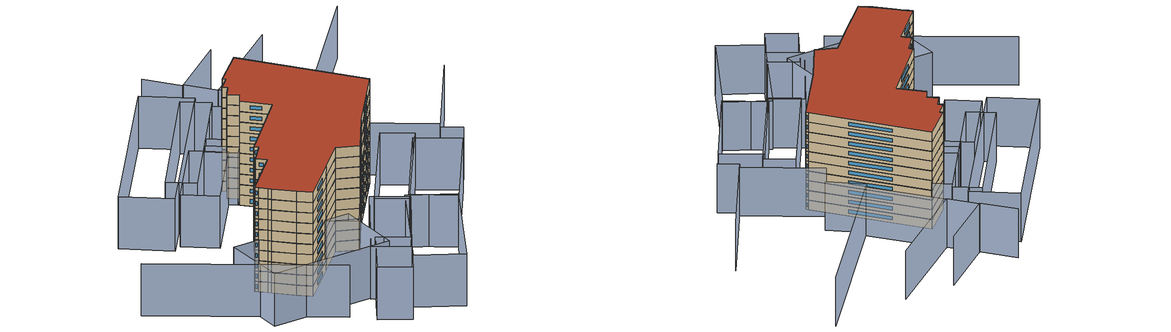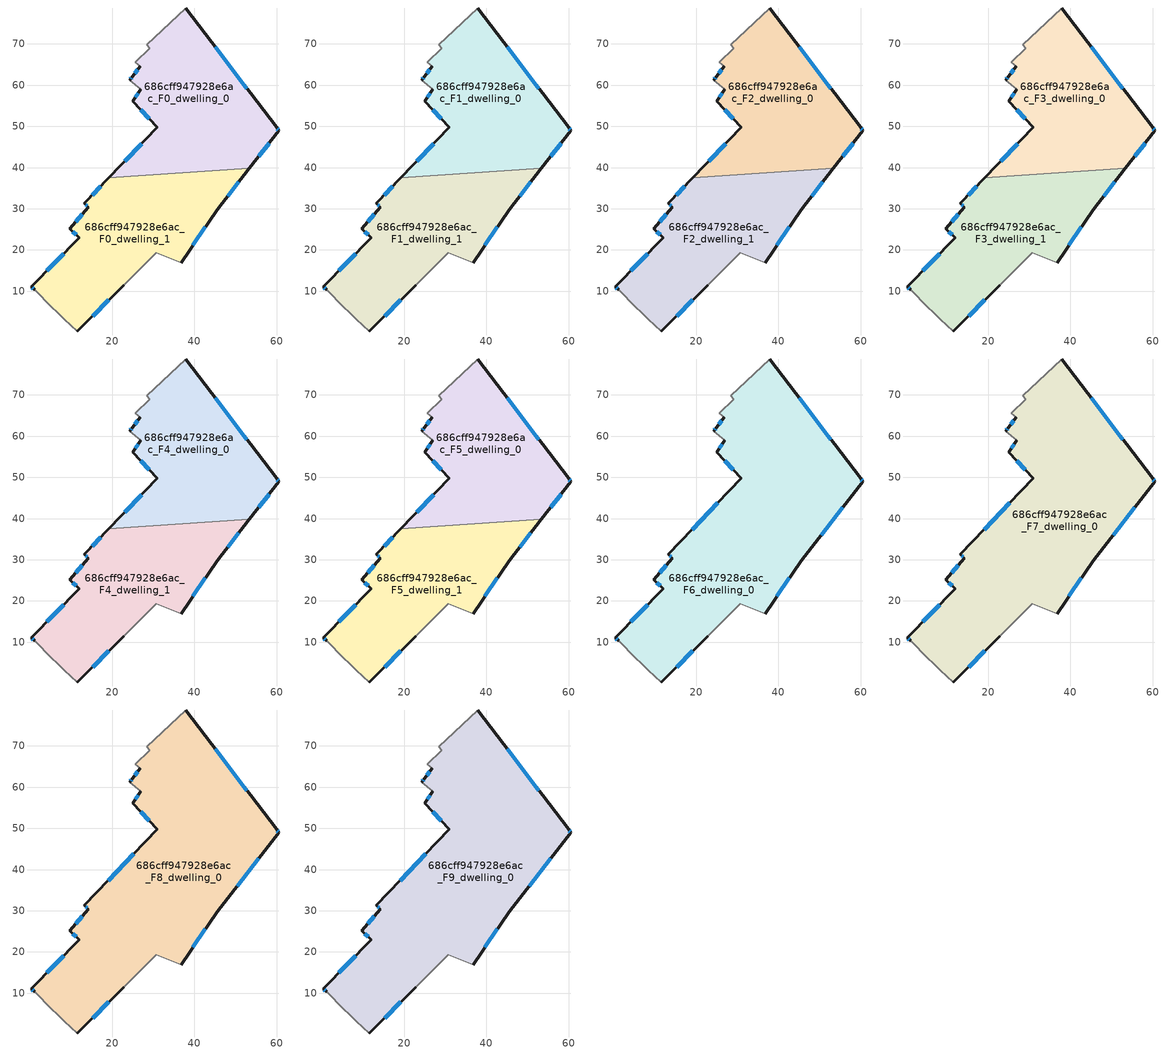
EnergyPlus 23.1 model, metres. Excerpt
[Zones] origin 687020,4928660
686cff947928e6ac_F0_dwelling_0
 floor ground (EU_floor_Construction): 53.37,39.84 60.45,48.89 59.93,49.74 37.84,78.71 28.48,69.79 29.11,68.96 25.6,65.54 26.84,64.54 24.93,62.04 24.31,61.23 26.94,59.05 25.06,56.04 31.04,49.8 19.2,37.48 z0
 wall outside (EU_wall_Construction): 24.31,61.23 24.93,62.04 26.84,64.54 / 37.84,78.71 59.93,49.74 60.45,48.89 53.37,39.84 / 19.2,37.48 31.04,49.8 25.06,56.04 26.94,59.05 z0:3
 wall adiabatic (EU_wall_Construction): 26.94,59.05 24.31,61.23 / 26.84,64.54 25.6,65.54 29.11,68.96 28.48,69.79 37.84,78.71 z0:3
 wall to 686cff947928e6ac_F0_dwelling_1 (EU_wall_Construction): 53.37,39.84 19.2,37.48 z0:3
 window (EU_Window_Construction): 24.51,61.49 24.72,61.77 / 25.55,62.85 26.22,63.72 / 45.03,69.29 52.75,59.16 / 60.1,49.46 60.28,49.17 / 58.15,45.95 55.67,42.78 / 23.05,41.49 27.19,45.8 / 29.09,51.83 27.01,54.01 / 25.67,57.02 26.33,58.07 z0.98:2.02
686cff947928e6ac_F0_dwelling_1
 floor ground (EU_floor_Construction): 36.81,16.89 45.5,29.79 53.37,39.84 19.2,37.48 13.26,31.29 14.29,30.39 9.78,25.2 12.06,22.97 0.42,11.11 1.2,10.34 2.91,8.69 3.64,7.81 8.38,3.13 11.59,0.33 22.9,11.49 30.69,19.37 z0
 wall outside (EU_wall_Construction): 53.37,39.84 45.5,29.79 36.81,16.89 / 22.9,11.49 11.59,0.33 / 1.2,10.34 0.42,11.11 12.06,22.97 9.78,25.2 14.29,30.39 13.26,31.29 19.2,37.48 z0:3
 wall adiabatic (EU_wall_Construction): 36.81,16.89 30.69,19.37 22.9,11.49 / 11.59,0.33 8.38,3.13 3.64,7.81 2.91,8.69 1.2,10.34 z0:3
 window (EU_Window_Construction): 11.32,23.69 10.52,24.47 / 11.24,26.88 12.82,28.7 / 13.95,30.68 13.59,30.99 / 15.19,33.3 17.27,35.46 / 50.81,36.57 48.06,33.05 / 42.68,25.59 39.64,21.08 / 19.23,7.86 15.27,3.96 / 0.95,10.59 0.67,10.86 / 4.2,14.96 8.28,19.11 z0.98:2.02
686cff947928e6ac_F1_dwelling_0
 floor to 686cff947928e6ac_F0_dwelling_0 (EU_floor_Construction): 53.37,39.84 60.45,48.89 59.93,49.74 37.84,78.71 28.48,69.79 29.11,68.96 25.6,65.54 26.84,64.54 24.92,62.04 24.3,61.23 26.94,59.05 25.06,56.04 31.03,49.8 19.2,37.48 z3
 wall outside (EU_wall_Construction): 24.31,61.23 24.93,62.04 26.84,64.54 / 37.84,78.71 59.93,49.74 60.45,48.89 53.37,39.84 / 19.2,37.48 31.04,49.8 25.06,56.04 26.94,59.05 z3:6
 wall adiabatic (EU_wall_Construction): 26.94,59.05 24.31,61.23 / 26.84,64.54 25.6,65.54 29.11,68.96 28.48,69.79 37.84,78.71 z3:6
 wall to 686cff947928e6ac_F1_dwelling_1 (EU_wall_Construction): 53.37,39.84 19.2,37.48 z3:6
 window (EU_Window_Construction): 24.51,61.49 24.72,61.77 / 25.55,62.85 26.22,63.72 / 45.03,69.29 52.75,59.16 / 60.1,49.46 60.28,49.17 / 58.15,45.95 55.67,42.78 / 23.05,41.49 27.19,45.8 / 29.09,51.83 27.01,54.01 / 25.67,57.02 26.33,58.07 z3.98:5.02
686cff947928e6ac_F1_dwelling_1
 floor to 686cff947928e6ac_F0_dwelling_1 (EU_floor_Construction): 36.81,16.89 45.5,29.79 53.37,39.84 19.2,37.48 13.25,31.29 14.28,30.39 9.77,25.2 12.06,22.97 0.42,11.11 1.2,10.34 2.9,8.69 3.64,7.81 8.38,3.13 11.59,0.33 22.9,11.49 30.69,19.37 z3
 wall outside (EU_wall_Construction): 53.37,39.84 45.5,29.79 36.81,16.89 / 22.9,11.49 11.59,0.33 / 1.2,10.34 0.42,11.11 12.06,22.97 9.78,25.2 14.29,30.39 13.26,31.29 19.2,37.48 z3:6
 wall adiabatic (EU_wall_Construction): 36.81,16.89 30.69,19.37 22.9,11.49 / 11.59,0.33 8.38,3.13 3.64,7.81 2.91,8.69 1.2,10.34 z3:6
 window (EU_Window_Construction): 11.32,23.69 10.52,24.47 / 11.24,26.88 12.82,28.7 / 13.95,30.68 13.59,30.99 / 15.19,33.3 17.27,35.46 / 50.81,36.57 48.06,33.05 / 42.68,25.59 39.64,21.08 / 19.23,7.86 15.27,3.96 / 0.95,10.59 0.67,10.86 / 4.2,14.96 8.28,19.11 z3.98:5.02
686cff947928e6ac_F2_dwelling_0
 floor to 686cff947928e6ac_F1_dwelling_0 (EU_floor_Construction): 53.37,39.84 60.45,48.89 59.93,49.74 37.84,78.71 28.48,69.79 29.11,68.96 25.6,65.54 26.84,64.54 24.92,62.04 24.3,61.23 26.94,59.05 25.06,56.04 31.03,49.8 19.2,37.48 z6
 wall outside (EU_wall_Construction): 24.31,61.23 24.93,62.04 26.84,64.54 / 37.84,78.71 59.93,49.74 60.45,48.89 53.37,39.84 / 19.2,37.48 31.04,49.8 25.06,56.04 26.94,59.05 z6:9
 wall adiabatic (EU_wall_Construction): 26.94,59.05 24.31,61.23 / 26.84,64.54 25.6,65.54 29.11,68.96 28.48,69.79 37.84,78.71 z6:9
 wall to 686cff947928e6ac_F2_dwelling_1 (EU_wall_Construction): 53.37,39.84 19.2,37.48 z6:9
 window (EU_Window_Construction): 24.51,61.49 24.72,61.77 / 25.55,62.85 26.22,63.72 / 45.03,69.29 52.75,59.16 / 60.1,49.46 60.28,49.17 / 58.15,45.95 55.67,42.78 / 23.05,41.49 27.19,45.8 / 29.09,51.83 27.01,54.01 / 25.67,57.02 26.33,58.07 z6.98:8.02
686cff947928e6ac_F2_dwelling_1
 floor to 686cff947928e6ac_F1_dwelling_1 (EU_floor_Construction): 36.81,16.89 45.5,29.79 53.37,39.84 19.2,37.48 13.25,31.29 14.28,30.39 9.77,25.2 12.06,22.97 0.42,11.11 1.2,10.34 2.9,8.69 3.64,7.81 8.38,3.13 11.59,0.33 22.9,11.49 30.69,19.37 z6
 wall outside (EU_wall_Construction): 53.37,39.84 45.5,29.79 36.81,16.89 / 22.9,11.49 11.59,0.33 / 1.2,10.34 0.42,11.11 12.06,22.97 9.78,25.2 14.29,30.39 13.26,31.29 19.2,37.48 z6:9
 wall adiabatic (EU_wall_Construction): 36.81,16.89 30.69,19.37 22.9,11.49 / 11.59,0.33 8.38,3.13 3.64,7.81 2.91,8.69 1.2,10.34 z6:9
 window (EU_Window_Construction): 11.32,23.69 10.52,24.47 / 11.24,26.88 12.82,28.7 / 13.95,30.68 13.59,30.99 / 15.19,33.3 17.27,35.46 / 50.81,36.57 48.06,33.05 / 42.68,25.59 39.64,21.08 / 19.23,7.86 15.27,3.96 / 0.95,10.59 0.67,10.86 / 4.2,14.96 8.28,19.11 z6.98:8.02
686cff947928e6ac_F3_dwelling_0
 floor to 686cff947928e6ac_F2_dwelling_0 (EU_floor_Construction): 53.37,39.84 60.45,48.89 59.93,49.74 37.84,78.71 28.48,69.79 29.11,68.96 25.6,65.54 26.84,64.54 24.92,62.04 24.3,61.23 26.94,59.05 25.06,56.04 31.03,49.8 19.2,37.48 z9
 wall outside (EU_wall_Construction): 24.31,61.23 24.93,62.04 26.84,64.54 / 37.84,78.71 59.93,49.74 60.45,48.89 53.37,39.84 / 19.2,37.48 31.04,49.8 25.06,56.04 26.94,59.05 z9:12
 wall adiabatic (EU_wall_Construction): 26.94,59.05 24.31,61.23 / 26.84,64.54 25.6,65.54 29.11,68.96 28.48,69.79 37.84,78.71 z9:12
 wall to 686cff947928e6ac_F3_dwelling_1 (EU_wall_Construction): 53.37,39.84 19.2,37.48 z9:12
 window (EU_Window_Construction): 24.51,61.49 24.72,61.77 / 25.55,62.85 26.22,63.72 / 45.03,69.29 52.75,59.16 / 60.1,49.46 60.28,49.17 / 58.15,45.95 55.67,42.78 / 23.05,41.49 27.19,45.8 / 29.09,51.83 27.01,54.01 / 25.67,57.02 26.33,58.07 z9.98:11.02
686cff947928e6ac_F3_dwelling_1
 floor to 686cff947928e6ac_F2_dwelling_1 (EU_floor_Construction): 36.81,16.89 45.5,29.79 53.37,39.84 19.2,37.48 13.25,31.29 14.28,30.39 9.77,25.2 12.06,22.97 0.42,11.11 1.2,10.34 2.9,8.69 3.64,7.81 8.38,3.13 11.59,0.33 22.9,11.49 30.69,19.37 z9
 wall outside (EU_wall_Construction): 53.37,39.84 45.5,29.79 36.81,16.89 / 22.9,11.49 11.59,0.33 / 1.2,10.34 0.42,11.11 12.06,22.97 9.78,25.2 14.29,30.39 13.26,31.29 19.2,37.48 z9:12
 wall adiabatic (EU_wall_Construction): 36.81,16.89 30.69,19.37 22.9,11.49 / 11.59,0.33 8.38,3.13 3.64,7.81 2.91,8.69 1.2,10.34 z9:12
 window (EU_Window_Construction): 11.32,23.69 10.52,24.47 / 11.24,26.88 12.82,28.7 / 13.95,30.68 13.59,30.99 / 15.19,33.3 17.27,35.46 / 50.81,36.57 48.06,33.05 / 42.68,25.59 39.64,21.08 / 19.23,7.86 15.27,3.96 / 0.95,10.59 0.67,10.86 / 4.2,14.96 8.28,19.11 z9.98:11.02
686cff947928e6ac_F4_dwelling_0
 floor to 686cff947928e6ac_F3_dwelling_0 (EU_floor_Construction): 53.37,39.84 60.45,48.89 59.93,49.74 37.84,78.71 28.48,69.79 29.11,68.96 25.6,65.54 26.84,64.54 24.92,62.04 24.3,61.23 26.94,59.05 25.06,56.04 31.03,49.8 19.2,37.48 z12
 wall outside (EU_wall_Construction): 24.31,61.23 24.93,62.04 26.84,64.54 / 37.84,78.71 59.93,49.74 60.45,48.89 53.37,39.84 / 19.2,37.48 31.04,49.8 25.06,56.04 26.94,59.05 z12:15
 wall adiabatic (EU_wall_Construction): 26.94,59.05 24.31,61.23 / 26.84,64.54 25.6,65.54 29.11,68.96 28.48,69.79 37.84,78.71 z12:15
 wall to 686cff947928e6ac_F4_dwelling_1 (EU_wall_Construction): 53.37,39.84 19.2,37.48 z12:15
 window (EU_Window_Construction): 24.51,61.49 24.72,61.77 / 25.55,62.85 26.22,63.72 / 45.03,69.29 52.75,59.16 / 60.1,49.46 60.28,49.17 / 58.15,45.95 55.67,42.78 / 23.05,41.49 27.19,45.8 / 29.09,51.83 27.01,54.01 / 25.67,57.02 26.33,58.07 z12.98:14.02
686cff947928e6ac_F4_dwelling_1
 floor to 686cff947928e6ac_F3_dwelling_1 (EU_floor_Construction): 36.81,16.89 45.5,29.79 53.37,39.84 19.2,37.48 13.25,31.29 14.28,30.39 9.77,25.2 12.06,22.97 0.42,11.11 1.2,10.34 2.9,8.69 3.64,7.81 8.38,3.13 11.59,0.33 22.9,11.49 30.69,19.37 z12
 wall outside (EU_wall_Construction): 53.37,39.84 45.5,29.79 36.81,16.89 / 22.9,11.49 11.59,0.33 / 1.2,10.34 0.42,11.11 12.06,22.97 9.78,25.2 14.29,30.39 13.26,31.29 19.2,37.48 z12:15
 wall adiabatic (EU_wall_Construction): 36.81,16.89 30.69,19.37 22.9,11.49 / 11.59,0.33 8.38,3.13 3.64,7.81 2.91,8.69 1.2,10.34 z12:15
 window (EU_Window_Construction): 11.32,23.69 10.52,24.47 / 11.24,26.88 12.82,28.7 / 13.95,30.68 13.59,30.99 / 15.19,33.3 17.27,35.46 / 50.81,36.57 48.06,33.05 / 42.68,25.59 39.64,21.08 / 19.23,7.86 15.27,3.96 / 0.95,10.59 0.67,10.86 / 4.2,14.96 8.28,19.11 z12.98:14.02
686cff947928e6ac_F5_dwelling_0
 floor to 686cff947928e6ac_F4_dwelling_0 (EU_floor_Construction): 53.37,39.84 60.45,48.89 59.93,49.74 37.84,78.71 28.48,69.79 29.11,68.96 25.6,65.54 26.84,64.54 24.92,62.04 24.3,61.23 26.94,59.05 25.06,56.04 31.03,49.8 19.2,37.48 z15
 wall outside (EU_wall_Construction): 24.31,61.23 24.93,62.04 26.84,64.54 / 37.84,78.71 59.93,49.74 60.45,48.89 53.37,39.84 / 19.2,37.48 31.04,49.8 25.06,56.04 26.94,59.05 z15:18
 wall adiabatic (EU_wall_Construction): 26.94,59.05 24.31,61.23 / 26.84,64.54 25.6,65.54 29.11,68.96 28.48,69.79 37.84,78.71 z15:18
 wall to 686cff947928e6ac_F5_dwelling_1 (EU_wall_Construction): 53.37,39.84 19.2,37.48 z15:18
 window (EU_Window_Construction): 24.51,61.49 24.72,61.77 / 25.55,62.85 26.22,63.72 / 45.03,69.29 52.75,59.16 / 60.1,49.46 60.28,49.17 / 58.15,45.95 55.67,42.78 / 23.05,41.49 27.19,45.8 / 29.09,51.83 27.01,54.01 / 25.67,57.02 26.33,58.07 z15.98:17.02
686cff947928e6ac_F5_dwelling_1
 floor to 686cff947928e6ac_F4_dwelling_1 (EU_floor_Construction): 36.81,16.89 45.5,29.79 53.37,39.84 19.2,37.48 13.25,31.29 14.28,30.39 9.77,25.2 12.06,22.97 0.42,11.11 1.2,10.34 2.9,8.69 3.64,7.81 8.38,3.13 11.59,0.33 22.9,11.49 30.69,19.37 z15
 wall outside (EU_wall_Construction): 53.37,39.84 45.5,29.79 36.81,16.89 / 22.9,11.49 11.59,0.33 / 1.2,10.34 0.42,11.11 12.06,22.97 9.78,25.2 14.29,30.39 13.26,31.29 19.2,37.48 z15:18
 wall adiabatic (EU_wall_Construction): 36.81,16.89 30.69,19.37 22.9,11.49 / 11.59,0.33 8.38,3.13 3.64,7.81 2.91,8.69 1.2,10.34 z15:18
 window (EU_Window_Construction): 11.32,23.69 10.52,24.47 / 11.24,26.88 12.82,28.7 / 13.95,30.68 13.59,30.99 / 15.19,33.3 17.27,35.46 / 50.81,36.57 48.06,33.05 / 42.68,25.59 39.64,21.08 / 19.23,7.86 15.27,3.96 / 0.95,10.59 0.67,10.86 / 4.2,14.96 8.28,19.11 z15.98:17.02
686cff947928e6ac_F6_dwelling_0
 floor to 686cff947928e6ac_F5_dwelling_0 (EU_floor_Construction): 53.37,39.84 60.45,48.89 59.93,49.74 37.84,78.71 28.48,69.79 29.11,68.96 25.6,65.54 26.84,64.54 24.92,62.04 24.3,61.23 26.94,59.05 25.06,56.04 31.03,49.8 19.2,37.48 z18
 floor to 686cff947928e6ac_F5_dwelling_1 (EU_floor_Construction): 36.81,16.89 45.5,29.79 53.37,39.84 19.2,37.48 13.25,31.29 14.28,30.39 9.77,25.2 12.06,22.97 0.42,11.11 1.2,10.34 2.9,8.69 3.64,7.81 8.38,3.13 11.59,0.33 22.9,11.49 30.69,19.37 z18
 wall outside (EU_wall_Construction): 24.31,61.23 24.93,62.04 26.84,64.54 / 37.84,78.71 59.93,49.74 60.45,48.89 45.5,29.79 36.81,16.89 / 22.9,11.49 11.59,0.33 / 1.2,10.34 0.42,11.11 12.06,22.97 9.78,25.2 14.29,30.39 13.26,31.29 31.04,49.8 25.06,56.04 26.94,59.05 z18:21
 wall adiabatic (EU_wall_Construction): 26.94,59.05 24.31,61.23 / 26.84,64.54 25.6,65.54 29.11,68.96 28.48,69.79 37.84,78.71 / 36.81,16.89 30.69,19.37 22.9,11.49 / 11.59,0.33 8.38,3.13 3.64,7.81 2.91,8.69 1.2,10.34 z18:21
 window (EU_Window_Construction): 11.32,23.69 10.52,24.47 / 11.24,26.88 12.82,28.7 / 13.95,30.68 13.59,30.99 / 19.04,37.31 25.25,43.78 / 29.09,51.83 27.01,54.01 / 25.67,57.02 26.33,58.07 / 24.51,61.49 24.72,61.77 / 25.55,62.85 26.22,63.72 / 45.03,69.29 52.75,59.16 / 60.1,49.46 60.28,49.17 / 55.59,42.68 50.37,36 / 42.68,25.59 39.64,21.08 / 19.23,7.86 15.27,3.96 / 0.95,10.59 0.67,10.86 / 4.2,14.96 8.28,19.11 z18.98:20.02
686cff947928e6ac_F7_dwelling_0
 floor to 686cff947928e6ac_F6_dwelling_0 (EU_floor_Construction): 36.81,16.89 45.5,29.79 60.45,48.89 59.93,49.74 37.84,78.71 28.48,69.79 29.11,68.96 25.6,65.54 26.84,64.54 24.92,62.04 24.3,61.23 26.94,59.05 25.06,56.04 31.03,49.8 13.25,31.29 14.28,30.39 9.77,25.2 12.06,22.97 0.42,11.11 1.2,10.34 2.9,8.69 3.64,7.81 8.38,3.13 11.59,0.33 22.9,11.49 30.69,19.37 z21
 wall outside (EU_wall_Construction): 24.31,61.23 24.93,62.04 26.84,64.54 / 37.84,78.71 59.93,49.74 60.45,48.89 45.5,29.79 36.81,16.89 / 22.9,11.49 11.59,0.33 / 1.2,10.34 0.42,11.11 12.06,22.97 9.78,25.2 14.29,30.39 13.26,31.29 31.04,49.8 25.06,56.04 26.94,59.05 z21:24
 wall adiabatic (EU_wall_Construction): 26.94,59.05 24.31,61.23 / 26.84,64.54 25.6,65.54 29.11,68.96 28.48,69.79 37.84,78.71 / 36.81,16.89 30.69,19.37 22.9,11.49 / 11.59,0.33 8.38,3.13 3.64,7.81 2.91,8.69 1.2,10.34 z21:24
 window (EU_Window_Construction): 11.32,23.69 10.52,24.47 / 11.24,26.88 12.82,28.7 / 13.95,30.68 13.59,30.99 / 19.04,37.31 25.25,43.78 / 29.09,51.83 27.01,54.01 / 25.67,57.02 26.33,58.07 / 24.51,61.49 24.72,61.77 / 25.55,62.85 26.22,63.72 / 45.03,69.29 52.75,59.16 / 60.1,49.46 60.28,49.17 / 55.59,42.68 50.37,36 / 42.68,25.59 39.64,21.08 / 19.23,7.86 15.27,3.96 / 0.95,10.59 0.67,10.86 / 4.2,14.96 8.28,19.11 z21.98:23.02
686cff947928e6ac_F8_dwelling_0
 floor to 686cff947928e6ac_F7_dwelling_0 (EU_floor_Construction): 36.81,16.89 45.5,29.79 60.45,48.89 59.93,49.74 37.84,78.71 28.48,69.79 29.11,68.96 25.6,65.54 26.84,64.54 24.92,62.04 24.3,61.23 26.94,59.05 25.06,56.04 31.03,49.8 13.25,31.29 14.28,30.39 9.77,25.2 12.06,22.97 0.42,11.11 1.2,10.34 2.9,8.69 3.64,7.81 8.38,3.13 11.59,0.33 22.9,11.49 30.69,19.37 z24
 wall outside (EU_wall_Construction): 24.31,61.23 24.93,62.04 26.84,64.54 / 37.84,78.71 59.93,49.74 60.45,48.89 45.5,29.79 36.81,16.89 / 22.9,11.49 11.59,0.33 / 1.2,10.34 0.42,11.11 12.06,22.97 9.78,25.2 14.29,30.39 13.26,31.29 31.04,49.8 25.06,56.04 26.94,59.05 z24:27
 wall adiabatic (EU_wall_Construction): 26.94,59.05 24.31,61.23 / 26.84,64.54 25.6,65.54 29.11,68.96 28.48,69.79 37.84,78.71 / 36.81,16.89 30.69,19.37 22.9,11.49 / 11.59,0.33 8.38,3.13 3.64,7.81 2.91,8.69 1.2,10.34 z24:27
 window (EU_Window_Construction): 11.32,23.69 10.52,24.47 / 11.24,26.88 12.82,28.7 / 13.95,30.68 13.59,30.99 / 19.04,37.31 25.25,43.78 / 29.09,51.83 27.01,54.01 / 25.67,57.02 26.33,58.07 / 24.51,61.49 24.72,61.77 / 25.55,62.85 26.22,63.72 / 45.03,69.29 52.75,59.16 / 60.1,49.46 60.28,49.17 / 55.59,42.68 50.37,36 / 42.68,25.59 39.64,21.08 / 19.23,7.86 15.27,3.96 / 0.95,10.59 0.67,10.86 / 4.2,14.96 8.28,19.11 z24.98:26.02
686cff947928e6ac_F9_dwelling_0
 floor to 686cff947928e6ac_F8_dwelling_0 (EU_floor_Construction): 36.81,16.89 45.5,29.79 60.45,48.89 59.93,49.74 37.84,78.71 28.48,69.79 29.11,68.96 25.6,65.54 26.84,64.54 24.92,62.04 24.3,61.23 26.94,59.05 25.06,56.04 31.03,49.8 13.25,31.29 14.28,30.39 9.77,25.2 12.06,22.97 0.42,11.11 1.2,10.34 2.9,8.69 3.64,7.81 8.38,3.13 11.59,0.33 22.9,11.49 30.69,19.37 z27
 wall outside (EU_wall_Construction): 24.31,61.23 24.93,62.04 26.84,64.54 / 37.84,78.71 59.93,49.74 60.45,48.89 45.5,29.79 36.81,16.89 / 22.9,11.49 11.59,0.33 / 1.2,10.34 0.42,11.11 12.06,22.97 9.78,25.2 14.29,30.39 13.26,31.29 31.04,49.8 25.06,56.04 26.94,59.05 z27:30
 wall adiabatic (EU_wall_Construction): 26.94,59.05 24.31,61.23 / 26.84,64.54 25.6,65.54 29.11,68.96 28.48,69.79 37.84,78.71 / 36.81,16.89 30.69,19.37 22.9,11.49 / 11.59,0.33 8.38,3.13 3.64,7.81 2.91,8.69 1.2,10.34 z27:30
 window (EU_Window_Construction): 11.32,23.69 10.52,24.47 / 11.24,26.88 12.82,28.7 / 13.95,30.68 13.59,30.99 / 19.04,37.31 25.25,43.78 / 29.09,51.83 27.01,54.01 / 25.67,57.02 26.33,58.07 / 24.51,61.49 24.72,61.77 / 25.55,62.85 26.22,63.72 / 45.03,69.29 52.75,59.16 / 60.1,49.46 60.28,49.17 / 55.59,42.68 50.37,36 / 42.68,25.59 39.64,21.08 / 19.23,7.86 15.27,3.96 / 0.95,10.59 0.67,10.86 / 4.2,14.96 8.28,19.11 z27.98:29.02
 roof outside (EU_roof_Construction): 37.84,78.71 59.93,49.74 60.45,48.89 45.5,29.79 36.81,16.89 30.69,19.37 22.9,11.49 11.59,0.33 8.38,3.13 3.64,7.81 2.91,8.69 1.2,10.34 0.42,11.11 12.06,22.97 9.78,25.2 14.29,30.39 13.26,31.29 31.04,49.8 25.06,56.04 26.94,59.05 24.31,61.23 24.93,62.04 26.84,64.54 25.6,65.54 29.11,68.96 28.48,69.79 z30
shading: -31.94,15.04 12.91,-14.96 / 82.06,37.34 77.02,40.8 / 77.02,40.8 97.83,71.1 / 78.11,42.39 58.27,56.02 / 63.04,62.96 54.33,70.59 / 54.33,70.59 93.7,115.55 / 55.67,72.12 40.78,90.6 / 68.13,111.88 40.66,90.51 / 40.66,90.51 34.77,98.09 / 52.08,111.53 34.52,97.76 / 34.52,97.76 27.59,106.61 / 18.15,-20.09 27.49,-4.68 / 27.49,-4.68 35.44,-9.5 / 35.44,-9.5 26.1,-24.91 / 26.1,-24.91 18.15,-20.09 / 59.43,5.14 41.92,-25.87 / 41.92,-25.87 29.87,-19.06 / 29.87,-19.06 47.38,11.95 / 47.38,11.95 59.43,5.14 / 48.15,10.41 32.32,-14.64 / 32.32,-14.64 23.32,-8.96 / 23.32,-8.96 39.15,16.09 / 39.15,16.09 48.15,10.41 / -6.44,10.24 29.13,10.7 / 29.13,10.7 29.38,-8.38 / 29.38,-8.38 -6.19,-8.84 / -6.19,-8.84 -6.44,10.24 / 36.81,16.89 29.06,5.36 / 29.06,5.36 21.75,10.27 / 21.75,10.27 29.51,21.8 / 29.51,21.8 36.81,16.89 / 48.52,11.85 67.64,39.46 / 67.64,39.46 78.37,32.02 / 78.37,32.02 59.24,4.42 / 59.24,4.42 48.52,11.85 / 39.8,14.87 62.07,46.63 / 62.07,46.63 69.67,41.31 / 69.67,41.31 47.41,9.54 / 47.41,9.54 39.8,14.87 / -1.3,43.76 14.74,64.57 / 14.74,64.57 22.98,58.22 / 22.98,58.22 6.94,37.41 / 6.94,37.41 -1.3,43.76 / -3.67,42.47 -15.33,51.54 / -15.33,51.54 21.39,98.77 / 21.39,98.77 33.06,89.7 / 33.06,89.7 -3.67,42.47 / 24.78,56.37 17.69,62.07 / 17.69,62.07 19.88,64.79 / 19.88,64.79 26.97,59.09 / 26.97,59.09 24.78,56.37 / 35.3,84.97 6.29,47.08 / 6.29,47.08 -0.41,52.21 / -0.41,52.21 28.6,90.1 / 28.6,90.1 35.3,84.97 / 22.34,68.04 34.18,83.51 / 34.18,83.51 38.81,79.97 / 38.81,79.97 26.96,64.5 / 26.96,64.5 22.34,68.04 z0:15
[Building]
EU S2 Campaign: North Axis=0; Terrain=City; Solar Distribution=FullExterior
[Site:Location]
Bologna: Latitude=44.5; Longitude=11.25; Time Zone=1; Elevation=37
[SizingPeriod:WeatherFileDays]
AnnualSizingPeriod: Begin Month=1; Begin Day of Month=1; End Month=12; End Day of Month=31; Day of Week for Start Day=Monday; Use Weather File Daylight Saving Period=No; Use Weather File Rain and Snow Indicators=No
[MATERIAL]
EU_InternalMass_Material: Roughness=MediumRough; Thickness=0.1; Conductivity=1; Density=1800; Specific Heat=900; Thermal Absorptance=0.9; Solar Absorptance=0.7; Visible Absorptance=0.7
[MATERIAL:NOMASS] Roughness=MediumRough; Thermal Absorptance=0.9; Solar Absorptance=0.7; Visible Absorptance=0.7
Name | Thermal Resistance
EU_wall_NoMass | 0.905828
EU_roof_NoMass | 0.37593
EU_floor_NoMass | 0.67114
[WINDOWMATERIAL:SIMPLEGLAZINGSYSTEM]
EU_Window_SimpleGlazing: UFactor=4.52486; Solar Heat Gain Coefficient=0.85; Visible Transmittance=0.85
[CONSTRUCTION]
EU_wall_Construction: EU_wall_NoMass
EU_roof_Construction: EU_roof_NoMass
EU_floor_Construction: EU_floor_NoMass
EU_InternalMass_Construction: EU_InternalMass_Material
EU_Window_Construction: EU_Window_SimpleGlazing
[ZONE] Type=1; Multiplier=1; Ceiling Height=autocalculate; Floor Area=autocalculate; Part of Total Floor Area=Yes
Name | Volume
686cff947928e6ac_F0_dwelling_0; 686cff947928e6ac_F1_dwelling_0; 686cff947928e6ac_F2_dwelling_0; 686cff947928e6ac_F3_dwelling_0; 686cff947928e6ac_F4_dwelling_0; 686cff947928e6ac_F5_dwelling_0 | 2776.48
686cff947928e6ac_F6_dwelling_0 | 5553.05
686cff947928e6ac_F7_dwelling_0; 686cff947928e6ac_F8_dwelling_0; 686cff947928e6ac_F9_dwelling_0 | 5553.07
686cff947928e6ac_F0_dwelling_1; 686cff947928e6ac_F1_dwelling_1; 686cff947928e6ac_F2_dwelling_1; 686cff947928e6ac_F3_dwelling_1; 686cff947928e6ac_F4_dwelling_1; 686cff947928e6ac_F5_dwelling_1 | 2776.57
[INTERNALMASS] Construction=EU_InternalMass_Construction
Name | Zone or ZoneList | Surface Area
686cff947928e6ac_F0_dwelling_0_EU_InternalMass | 686cff947928e6ac_F0_dwelling_0 | 925.494
686cff947928e6ac_F0_dwelling_1_EU_InternalMass | 686cff947928e6ac_F0_dwelling_1 | 925.523
686cff947928e6ac_F1_dwelling_0_EU_InternalMass | 686cff947928e6ac_F1_dwelling_0 | 925.494
686cff947928e6ac_F1_dwelling_1_EU_InternalMass | 686cff947928e6ac_F1_dwelling_1 | 925.523
686cff947928e6ac_F2_dwelling_0_EU_InternalMass | 686cff947928e6ac_F2_dwelling_0 | 925.494
686cff947928e6ac_F2_dwelling_1_EU_InternalMass | 686cff947928e6ac_F2_dwelling_1 | 925.523
686cff947928e6ac_F3_dwelling_0_EU_InternalMass | 686cff947928e6ac_F3_dwelling_0 | 925.494
686cff947928e6ac_F3_dwelling_1_EU_InternalMass | 686cff947928e6ac_F3_dwelling_1 | 925.523
686cff947928e6ac_F4_dwelling_0_EU_InternalMass | 686cff947928e6ac_F4_dwelling_0 | 925.494
686cff947928e6ac_F4_dwelling_1_EU_InternalMass | 686cff947928e6ac_F4_dwelling_1 | 925.523
686cff947928e6ac_F5_dwelling_0_EU_InternalMass | 686cff947928e6ac_F5_dwelling_0 | 925.494
686cff947928e6ac_F5_dwelling_1_EU_InternalMass | 686cff947928e6ac_F5_dwelling_1 | 925.523
686cff947928e6ac_F6_dwelling_0_EU_InternalMass | 686cff947928e6ac_F6_dwelling_0 | 1851.02
686cff947928e6ac_F7_dwelling_0_EU_InternalMass | 686cff947928e6ac_F7_dwelling_0 | 1851.02
686cff947928e6ac_F8_dwelling_0_EU_InternalMass | 686cff947928e6ac_F8_dwelling_0 | 1851.02
686cff947928e6ac_F9_dwelling_0_EU_InternalMass | 686cff947928e6ac_F9_dwelling_0 | 1851.02
[OTHEREQUIPMENT] Fuel Type=Electricity; Design Level Calculation Method=Watts/Area; Power per Zone Floor Area=1; Fraction Latent=0; Fraction Radiant=0; Fraction Lost=0; Carbon Dioxide Generation Rate=0; EndUse Subcategory=EU_Step8_InternalGains
Name | Zone or ZoneList or Space or SpaceList | Schedule
EU_Step8_InternalGain_686cff947928e6ac_F0_dwelling_0_f000 | 686cff947928e6ac_F0_dwelling_0 | EU_Step8_GainSchedule_686cff947928e6ac_F0_dwelling_0_f000
EU_Step8_InternalGain_686cff947928e6ac_F0_dwelling_1_f000 | 686cff947928e6ac_F0_dwelling_1 | EU_Step8_GainSchedule_686cff947928e6ac_F0_dwelling_1_f000
EU_Step8_InternalGain_686cff947928e6ac_F1_dwelling_0_f000 | 686cff947928e6ac_F1_dwelling_0 | EU_Step8_GainSchedule_686cff947928e6ac_F1_dwelling_0_f000
EU_Step8_InternalGain_686cff947928e6ac_F1_dwelling_1_f000 | 686cff947928e6ac_F1_dwelling_1 | EU_Step8_GainSchedule_686cff947928e6ac_F1_dwelling_1_f000
EU_Step8_InternalGain_686cff947928e6ac_F2_dwelling_0_f000 | 686cff947928e6ac_F2_dwelling_0 | EU_Step8_GainSchedule_686cff947928e6ac_F2_dwelling_0_f000
EU_Step8_InternalGain_686cff947928e6ac_F2_dwelling_1_f000 | 686cff947928e6ac_F2_dwelling_1 | EU_Step8_GainSchedule_686cff947928e6ac_F2_dwelling_1_f000
EU_Step8_InternalGain_686cff947928e6ac_F3_dwelling_0_f000 | 686cff947928e6ac_F3_dwelling_0 | EU_Step8_GainSchedule_686cff947928e6ac_F3_dwelling_0_f000
EU_Step8_InternalGain_686cff947928e6ac_F3_dwelling_1_f000 | 686cff947928e6ac_F3_dwelling_1 | EU_Step8_GainSchedule_686cff947928e6ac_F3_dwelling_1_f000
EU_Step8_InternalGain_686cff947928e6ac_F4_dwelling_0_f000 | 686cff947928e6ac_F4_dwelling_0 | EU_Step8_GainSchedule_686cff947928e6ac_F4_dwelling_0_f000
EU_Step8_InternalGain_686cff947928e6ac_F4_dwelling_1_f000 | 686cff947928e6ac_F4_dwelling_1 | EU_Step8_GainSchedule_686cff947928e6ac_F4_dwelling_1_f000
EU_Step8_InternalGain_686cff947928e6ac_F5_dwelling_0_f000 | 686cff947928e6ac_F5_dwelling_0 | EU_Step8_GainSchedule_686cff947928e6ac_F5_dwelling_0_f000
EU_Step8_InternalGain_686cff947928e6ac_F5_dwelling_1_f000 | 686cff947928e6ac_F5_dwelling_1 | EU_Step8_GainSchedule_686cff947928e6ac_F5_dwelling_1_f000
EU_Step8_InternalGain_686cff947928e6ac_F6_dwelling_0_f000 | 686cff947928e6ac_F6_dwelling_0 | EU_Step8_GainSchedule_686cff947928e6ac_F6_dwelling_0_f000
EU_Step8_InternalGain_686cff947928e6ac_F7_dwelling_0_f000 | 686cff947928e6ac_F7_dwelling_0 | EU_Step8_GainSchedule_686cff947928e6ac_F7_dwelling_0_f000
EU_Step8_InternalGain_686cff947928e6ac_F8_dwelling_0_f000 | 686cff947928e6ac_F8_dwelling_0 | EU_Step8_GainSchedule_686cff947928e6ac_F8_dwelling_0_f000
EU_Step8_InternalGain_686cff947928e6ac_F9_dwelling_0_f000 | 686cff947928e6ac_F9_dwelling_0 | EU_Step8_GainSchedule_686cff947928e6ac_F9_dwelling_0_f000
[ZONEVENTILATION:DESIGNFLOWRATE] Schedule=EU_AlwaysOn; Design Flow Rate Calculation Method=AirChanges/Hour; Air Changes per Hour=0.73129; Ventilation Type=Natural; Fan Pressure Rise=0; Fan Total Efficiency=1; Constant Term Coefficient=1; Temperature Term Coefficient=0; Velocity Term Coefficient=0; Velocity Squared Term Coefficient=0; Minimum Indoor Temperature=-100; Maximum Indoor Temperature=100; Delta Temperature=-100; Minimum Outdoor Temperature=-100; Maximum Outdoor Temperature=100; Maximum Wind Speed=40
Name | Zone or ZoneList or Space or SpaceList
EU_ConstantAir_686cff947928e6ac_F0_dwelling_0 | 686cff947928e6ac_F0_dwelling_0
EU_ConstantAir_686cff947928e6ac_F0_dwelling_1 | 686cff947928e6ac_F0_dwelling_1
EU_ConstantAir_686cff947928e6ac_F1_dwelling_0 | 686cff947928e6ac_F1_dwelling_0
EU_ConstantAir_686cff947928e6ac_F1_dwelling_1 | 686cff947928e6ac_F1_dwelling_1
EU_ConstantAir_686cff947928e6ac_F2_dwelling_0 | 686cff947928e6ac_F2_dwelling_0
EU_ConstantAir_686cff947928e6ac_F2_dwelling_1 | 686cff947928e6ac_F2_dwelling_1
EU_ConstantAir_686cff947928e6ac_F3_dwelling_0 | 686cff947928e6ac_F3_dwelling_0
EU_ConstantAir_686cff947928e6ac_F3_dwelling_1 | 686cff947928e6ac_F3_dwelling_1
EU_ConstantAir_686cff947928e6ac_F4_dwelling_0 | 686cff947928e6ac_F4_dwelling_0
EU_ConstantAir_686cff947928e6ac_F4_dwelling_1 | 686cff947928e6ac_F4_dwelling_1
EU_ConstantAir_686cff947928e6ac_F5_dwelling_0 | 686cff947928e6ac_F5_dwelling_0
EU_ConstantAir_686cff947928e6ac_F5_dwelling_1 | 686cff947928e6ac_F5_dwelling_1
EU_ConstantAir_686cff947928e6ac_F6_dwelling_0 | 686cff947928e6ac_F6_dwelling_0
EU_ConstantAir_686cff947928e6ac_F7_dwelling_0 | 686cff947928e6ac_F7_dwelling_0
EU_ConstantAir_686cff947928e6ac_F8_dwelling_0 | 686cff947928e6ac_F8_dwelling_0
EU_ConstantAir_686cff947928e6ac_F9_dwelling_0 | 686cff947928e6ac_F9_dwelling_0
[HVACTEMPLATE:THERMOSTAT] Constant Heating Setpoint=20; Constant Cooling Setpoint=50
EU_HeatOnly_686cff947928e6ac_F0_dwelling_0; EU_HeatOnly_686cff947928e6ac_F0_dwelling_1; EU_HeatOnly_686cff947928e6ac_F1_dwelling_0; EU_HeatOnly_686cff947928e6ac_F1_dwelling_1; EU_HeatOnly_686cff947928e6ac_F2_dwelling_0; EU_HeatOnly_686cff947928e6ac_F2_dwelling_1; EU_HeatOnly_686cff947928e6ac_F3_dwelling_0; EU_HeatOnly_686cff947928e6ac_F3_dwelling_1; EU_HeatOnly_686cff947928e6ac_F4_dwelling_0; EU_HeatOnly_686cff947928e6ac_F4_dwelling_1; EU_HeatOnly_686cff947928e6ac_F5_dwelling_0; EU_HeatOnly_686cff947928e6ac_F5_dwelling_1; EU_HeatOnly_686cff947928e6ac_F6_dwelling_0; EU_HeatOnly_686cff947928e6ac_F7_dwelling_0; EU_HeatOnly_686cff947928e6ac_F8_dwelling_0; EU_HeatOnly_686cff947928e6ac_F9_dwelling_0
[HVACTEMPLATE:ZONE:IDEALLOADSAIRSYSTEM] System Availability Schedule=EU_AlwaysOn; Maximum Heating Supply Air Temperature=50; Minimum Cooling Supply Air Temperature=13; Maximum Heating Supply Air Humidity Ratio=0.0156; Minimum Cooling Supply Air Humidity Ratio=0.0077; Heating Limit=NoLimit; Cooling Limit=NoLimit; Heating Availability Schedule=EU_AlwaysOn; Cooling Availability Schedule=EU_CoolingOff; Dehumidification Control Type=ConstantSensibleHeatRatio; Cooling Sensible Heat Ratio=0.7; Dehumidification Setpoint=60; Humidification Control Type=None; Humidification Setpoint=30; Outdoor Air Method=None; Outdoor Air Flow Rate per Person=0.00944; Outdoor Air Flow Rate per Zone Floor Area=0; Outdoor Air Flow Rate per Zone=0; Demand Controlled Ventilation Type=None; Outdoor Air Economizer Type=NoEconomizer; Heat Recovery Type=None; Sensible Heat Recovery Effectiveness=0.7; Latent Heat Recovery Effectiveness=0.65
Name | Template Thermostat
686cff947928e6ac_F0_dwelling_0 | EU_HeatOnly_686cff947928e6ac_F0_dwelling_0
686cff947928e6ac_F0_dwelling_1 | EU_HeatOnly_686cff947928e6ac_F0_dwelling_1
686cff947928e6ac_F1_dwelling_0 | EU_HeatOnly_686cff947928e6ac_F1_dwelling_0
686cff947928e6ac_F1_dwelling_1 | EU_HeatOnly_686cff947928e6ac_F1_dwelling_1
686cff947928e6ac_F2_dwelling_0 | EU_HeatOnly_686cff947928e6ac_F2_dwelling_0
686cff947928e6ac_F2_dwelling_1 | EU_HeatOnly_686cff947928e6ac_F2_dwelling_1
686cff947928e6ac_F3_dwelling_0 | EU_HeatOnly_686cff947928e6ac_F3_dwelling_0
686cff947928e6ac_F3_dwelling_1 | EU_HeatOnly_686cff947928e6ac_F3_dwelling_1
686cff947928e6ac_F4_dwelling_0 | EU_HeatOnly_686cff947928e6ac_F4_dwelling_0
686cff947928e6ac_F4_dwelling_1 | EU_HeatOnly_686cff947928e6ac_F4_dwelling_1
686cff947928e6ac_F5_dwelling_0 | EU_HeatOnly_686cff947928e6ac_F5_dwelling_0
686cff947928e6ac_F5_dwelling_1 | EU_HeatOnly_686cff947928e6ac_F5_dwelling_1
686cff947928e6ac_F6_dwelling_0 | EU_HeatOnly_686cff947928e6ac_F6_dwelling_0
686cff947928e6ac_F7_dwelling_0 | EU_HeatOnly_686cff947928e6ac_F7_dwelling_0
686cff947928e6ac_F8_dwelling_0 | EU_HeatOnly_686cff947928e6ac_F8_dwelling_0
686cff947928e6ac_F9_dwelling_0 | EU_HeatOnly_686cff947928e6ac_F9_dwelling_0
[SIZING:ZONE] Zone Cooling Design Supply Air Temperature Input Method=SupplyAirTemperature; Zone Cooling Design Supply Air Temperature=13; Zone Heating Design Supply Air Temperature Input Method=SupplyAirTemperature; Zone Heating Design Supply Air Temperature=50; Zone Cooling Design Supply Air Humidity Ratio=0.008; Zone Heating Design Supply Air Humidity Ratio=0.008; Cooling Design Air Flow Method=DesignDay; Cooling Design Air Flow Rate=0; Cooling Minimum Air Flow per Zone Floor Area=0.000762; Cooling Minimum Air Flow=0; Cooling Minimum Air Flow Fraction=0.2; Heating Design Air Flow Method=DesignDay; Heating Design Air Flow Rate=0; Heating Maximum Air Flow per Zone Floor Area=0.002032; Heating Maximum Air Flow=0.141576; Heating Maximum Air Flow Fraction=0.3; Account for Dedicated Outdoor Air System=No; Dedicated Outdoor Air System Control Strategy=NeutralSupplyAir; Dedicated Outdoor Air Low Setpoint Temperature for Design=autosize; Dedicated Outdoor Air High Setpoint Temperature for Design=autosize; Zone Load Sizing Method=Sensible Load Only No Latent Load; Zone Latent Cooling Design Supply Air Humidity Ratio Input Method=HumidityRatioDifference; Zone Cooling Design Supply Air Humidity Ratio Difference=0.005; Zone Latent Heating Design Supply Air Humidity Ratio Input Method=HumidityRatioDifference; Zone Humidification Design Supply Air Humidity Ratio Difference=0.005
686cff947928e6ac_F0_dwelling_0; 686cff947928e6ac_F0_dwelling_1; 686cff947928e6ac_F1_dwelling_0; 686cff947928e6ac_F1_dwelling_1; 686cff947928e6ac_F2_dwelling_0; 686cff947928e6ac_F2_dwelling_1; 686cff947928e6ac_F3_dwelling_0; 686cff947928e6ac_F3_dwelling_1; 686cff947928e6ac_F4_dwelling_0; 686cff947928e6ac_F4_dwelling_1; 686cff947928e6ac_F5_dwelling_0; 686cff947928e6ac_F5_dwelling_1; 686cff947928e6ac_F6_dwelling_0; 686cff947928e6ac_F7_dwelling_0; 686cff947928e6ac_F8_dwelling_0; 686cff947928e6ac_F9_dwelling_0
[SCHEDULE:CONSTANT]
Name | Hourly Value
EU_AlwaysOn | 1
EU_CoolingOff | 0
[SCHEDULE:FILE] Column Number=1; Rows to Skip at Top=0; Number of Hours of Data=8760; Column Separator=Comma; Interpolate to Timestep=No; Minutes per Item=60; Adjust Schedule for Daylight Savings=Yes
Name | File
EU_Step8_GainSchedule_686cff947928e6ac_F0_dwelling_0_f000 | ../../schedules/686cff947928e6ac/686cff947928e6ac_F0_dwelling_0_f000_gain.csv
EU_Step8_GainSchedule_686cff947928e6ac_F0_dwelling_1_f000 | ../../schedules/686cff947928e6ac/686cff947928e6ac_F0_dwelling_1_f000_gain.csv
EU_Step8_GainSchedule_686cff947928e6ac_F1_dwelling_0_f000 | ../../schedules/686cff947928e6ac/686cff947928e6ac_F1_dwelling_0_f000_gain.csv
EU_Step8_GainSchedule_686cff947928e6ac_F1_dwelling_1_f000 | ../../schedules/686cff947928e6ac/686cff947928e6ac_F1_dwelling_1_f000_gain.csv
EU_Step8_GainSchedule_686cff947928e6ac_F2_dwelling_0_f000 | ../../schedules/686cff947928e6ac/686cff947928e6ac_F2_dwelling_0_f000_gain.csv
EU_Step8_GainSchedule_686cff947928e6ac_F2_dwelling_1_f000 | ../../schedules/686cff947928e6ac/686cff947928e6ac_F2_dwelling_1_f000_gain.csv
EU_Step8_GainSchedule_686cff947928e6ac_F3_dwelling_0_f000 | ../../schedules/686cff947928e6ac/686cff947928e6ac_F3_dwelling_0_f000_gain.csv
EU_Step8_GainSchedule_686cff947928e6ac_F3_dwelling_1_f000 | ../../schedules/686cff947928e6ac/686cff947928e6ac_F3_dwelling_1_f000_gain.csv
EU_Step8_GainSchedule_686cff947928e6ac_F4_dwelling_0_f000 | ../../schedules/686cff947928e6ac/686cff947928e6ac_F4_dwelling_0_f000_gain.csv
EU_Step8_GainSchedule_686cff947928e6ac_F4_dwelling_1_f000 | ../../schedules/686cff947928e6ac/686cff947928e6ac_F4_dwelling_1_f000_gain.csv
EU_Step8_GainSchedule_686cff947928e6ac_F5_dwelling_0_f000 | ../../schedules/686cff947928e6ac/686cff947928e6ac_F5_dwelling_0_f000_gain.csv
EU_Step8_GainSchedule_686cff947928e6ac_F5_dwelling_1_f000 | ../../schedules/686cff947928e6ac/686cff947928e6ac_F5_dwelling_1_f000_gain.csv
EU_Step8_GainSchedule_686cff947928e6ac_F6_dwelling_0_f000 | ../../schedules/686cff947928e6ac/686cff947928e6ac_F6_dwelling_0_f000_gain.csv
EU_Step8_GainSchedule_686cff947928e6ac_F7_dwelling_0_f000 | ../../schedules/686cff947928e6ac/686cff947928e6ac_F7_dwelling_0_f000_gain.csv
EU_Step8_GainSchedule_686cff947928e6ac_F8_dwelling_0_f000 | ../../schedules/686cff947928e6ac/686cff947928e6ac_F8_dwelling_0_f000_gain.csv
EU_Step8_GainSchedule_686cff947928e6ac_F9_dwelling_0_f000 | ../../schedules/686cff947928e6ac/686cff947928e6ac_F9_dwelling_0_f000_gain.csv
